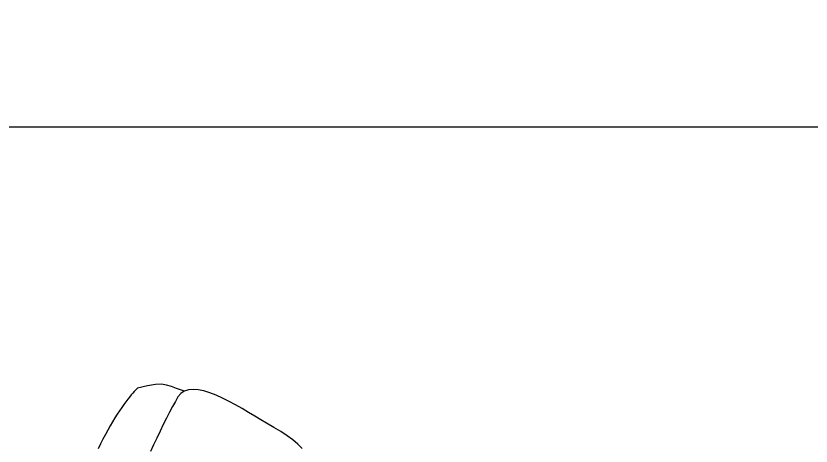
# Model space of a CAD drawing. Header units: inches. Extents: x 6322 to 85903, y -36042 to 7673.
# Drawn here: x 70109.4 to 70166, y -2171.7 to -2141.1 of the extents above; entities that cross this region are included whole.
import ezdxf

# ---------------------------------------------------------------- set-up
doc = ezdxf.new("R2010")
doc.units = ezdxf.units.IN
doc.header["$LTSCALE"] = 10
doc.linetypes.add('Amconstr', pattern=[9999, 9999, 0])
for name, color, linetype in [('1_MAN', 7, 'Continuous'), ('CKS_PROPERTY LINE', 5, 'Continuous'), ('MS GATE', 1, 'Continuous')]:
    doc.layers.add(name, color=color, linetype=linetype)

# ---------------------------------------------------------------- blocks, each defined once
blk = doc.blocks.new('Frau1')
at = {"layer": '1_MAN', "linetype": 'Continuous'}
for points in [[(1024.094, 137.322), (1023.579, 136.769), (1023.064, 136.158), (1022.549, 135.471), (1022.053, 134.727), (1021.538, 133.888), (1021.041, 132.991), (1020.622, 132.304), (1020.183, 131.579), (1019.725, 130.816), (1019.267, 130.034), (1018.829, 129.251), (1018.39, 128.45), (1018.008, 127.668), (1017.646, 126.886), (1017.359, 126.142), (1017.13, 125.417), (1016.997, 124.73), (1016.94, 124.12), (1016.978, 123.548), (1017.15, 123.032), (1017.436, 122.613), (1017.856, 122.269), (1018.39, 121.964), (1019.02, 121.62), (1019.687, 121.258), (1020.431, 120.876), (1021.213, 120.476), (1022.015, 120.095), (1022.835, 119.694), (1023.675, 119.312), (1024.476, 118.931)], [(1017.15, 123.09), (1017.073, 122.803), (1016.826, 122.078), (1016.597, 121.468), (1016.425, 120.896), (1016.329, 120.285), (1016.348, 119.541), (1016.501, 118.587), (1016.806, 117.366), (1016.901, 117.252), (1017.035, 117.118), (1017.207, 116.965), (1017.398, 116.794), (1017.607, 116.603), (1017.875, 116.412), (1018.142, 116.184), (1018.466, 115.955), (1018.791, 115.706), (1019.153, 115.458), (1019.553, 115.191), (1019.954, 114.905), (1020.393, 114.638), (1020.87, 114.352), (1021.347, 114.047), (1021.862, 113.761), (1022.396, 113.475), (1022.969, 113.189), (1023.541, 112.884), (1024.151, 112.597)]]:
    blk.add_lwpolyline(points, dxfattribs=at)
blk = doc.blocks.new('A$C065A3FC7')
at = {"layer": '1_MAN', "xscale": 0.137795275592464, "yscale": 0.137795275592464, "zscale": 0.137795275592464}
blk.add_blockref('Frau1', (110.756, 383.835), dxfattribs=at)
blk = doc.blocks.new('admin enlclave road')
at = {"layer": 'CKS_PROPERTY LINE', "color": 0, "lineweight": -3}
blk.add_lwpolyline([(44503.3515, -5420.2847, -0.126728), (44591.9967, -5383.9808), (44858.5495, -5347.3451)], format="xyb", dxfattribs=at)
at = {"layer": 'CKS_PROPERTY LINE', "color": 0, "lineweight": -3, "xscale": 0.10000000000013, "yscale": 0.10000000000013, "zscale": 0.10000000000013, "rotation": 277.8258493161042}
blk.add_blockref('A$C065A3FC7', (44802.2137, -5330.2059), dxfattribs=at)

msp = doc.modelspace()

# ---------------------------------------------------------------- block references
at = {"layer": 'MS GATE', "linetype": 'Amconstr', "lineweight": 25, "xscale": 42.66674600251998, "yscale": 42.66674600251998, "zscale": 42.66674600251998, "rotation": 352.174150691152}
msp.add_blockref('admin enlclave road', (-1794383.54152, 484490.75316), dxfattribs=at)

# ---------------------------------------------------------------- next in the draw order: linework, layer by layer
at = {"linetype": 'Amconstr', "lineweight": 25}
msp.add_circle((60708.4733, -17819.81171), 18222, dxfattribs=at)

doc.saveas('drawing.dxf')
